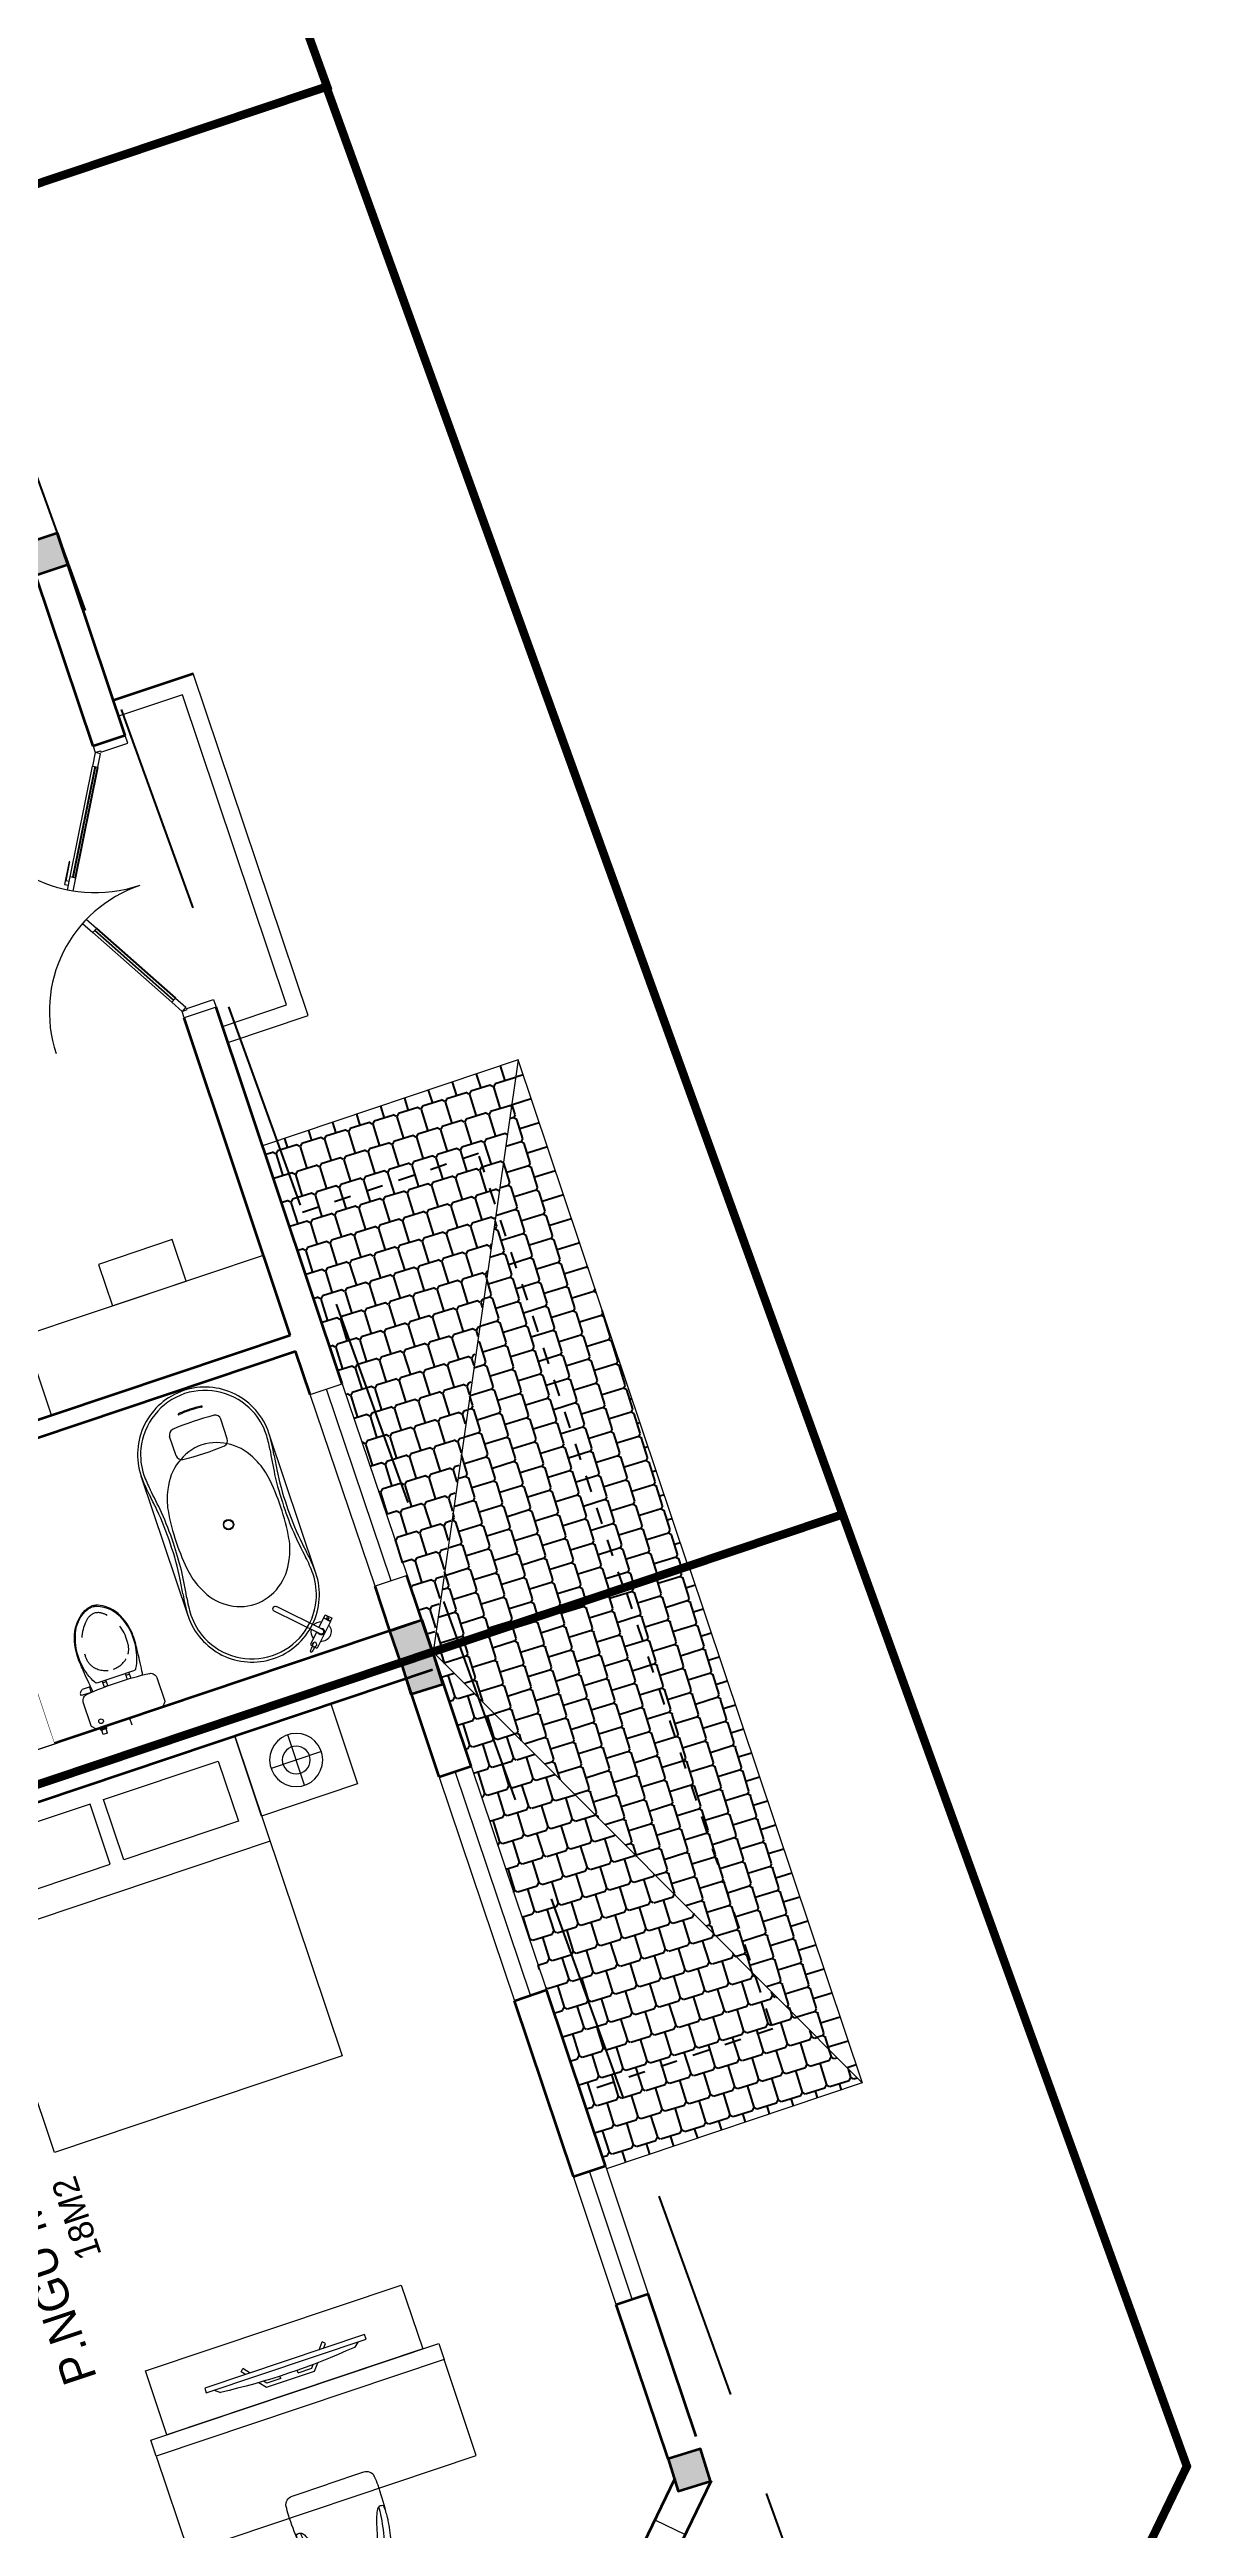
# Model space of a CAD drawing. Header units: metres. Extents: x 568332 to 569219, y 2065964 to 2066430.
# Drawn here: x 568594.38 to 568601.15, y 2066243.77 to 2066258.46 of the extents above; entities that cross this region are included whole.
import ezdxf

# ---------------------------------------------------------------- set-up
doc = ezdxf.new("R2010")
doc.units = ezdxf.units.M
for name, pattern in [('$AUDIT_BAD_LTYPE2', [0]), ('CENTER', [2, 1.25, -0.25, 0.25, -0.25]), ('HIDDEN', [0.375, 0.25, -0.125]), ('xref-thap C (mb tang 32-2)$0$HIDDEN', [0.375, 0.25, -0.125])]:
    doc.linetypes.add(name, pattern=pattern)
doc.layers.get('0').update_dxf_attribs({"linetype": 'CONTINUOUS'})
doc.layers.get('DEFPOINTS').update_dxf_attribs({"linetype": 'CONTINUOUS'})
for name, color, linetype, lineweight in [('-CENTER', 143, 'CENTER', 13), ('-CONCRETE', 1, 'CONTINUOUS', 35), ('-DOOR', 137, 'CONTINUOUS', 9), ('-FURNITURE', 46, 'CONTINUOUS', 9), ('-LINE1', 7, 'CONTINUOUS', 18), ('-TEXT', 7, 'CONTINUOUS', 15), ('-WALL', 4, 'CONTINUOUS', 35), ('TEXT25', 2, 'CONTINUOUS', 13)]:
    doc.layers.add(name, color=color, linetype=linetype, lineweight=lineweight)
for name, color, linetype in [('-RANH GIOI LO DAT', 12, 'CONTINUOUS'), ('13. NET HATCH', 252, 'CONTINUOUS'), ('APOLIC', 7, 'CONTINUOUS'), ('RANHGIOI', 2, 'HIDDEN')]:
    doc.layers.add(name, color=color, linetype=linetype)
doc.styles.add('T1', font='', dxfattribs={"height": 200})
doc.styles.add('vnavanth', font='', dxfattribs={"width": 0.8})
doc.styles.get('T1').set_extended_font_data('VNgeometric Light')
doc.styles.get('vnavanth').set_extended_font_data('.VnAvantH')

# ---------------------------------------------------------------- blocks, each defined once
blk = doc.blocks.new('A$C8a974c9c')
for p, q in [((1750.087982669494, 2957.416116623174), (1750.087982669657, 2642.58393779996)), ((1592.671893257969, 2800.000027211493), (1907.504072081182, 2800.000027211652)), ((1342.999452652235, 2500.000027214177), (1342.999452652119, 700.000027214177)), ((1750.087982669345, 242.5839378051005), (1750.087982669549, 557.4161166283138)), ((1592.67189325784, 400.0000272168018), (1907.504072081053, 400.0000272166017))]:
    blk.add_line(p, q)
for points in [[(1999.999452652235, 3100.000027209127), (1500.176512686827, 3100.000027209127), (1500.176512686827, 2500.000027214177), (1999.999452652235, 2500.000027214177)], [(1890.999452652235, 2360.000027214177), (1514.499452652235, 2360.000027214177), (1514.499452652148, 1642.500027214177), (1890.999452652148, 1642.500027214177)], [(1890.99945265209, 840.000027214177), (1514.49945265209, 840.000027214177), (1514.499452652148, 1557.500027214177), (1890.999452652148, 1557.500027214177)], [(1999.999452652119, 100.0000272192265), (1500.17651268671, 100.0000272192265), (1500.17651268671, 700.000027214177), (1999.999452652119, 700.000027214177)]]:
    blk.add_lwpolyline(points, close=True)
blk.add_lwpolyline([(1999.999452652235, 2500.000027214177), (-0.0005473477649502456, 2500.000027214177), (-0.0005473478813655674, 700.000027214177), (1999.999452652119, 700.000027214177), (1999.999452652235, 2500.000027214177)])
for centre, radius in [((1750.087982669561, 2800.000027211581), 157.4160894116067), ((1750.087982669561, 2800.000027211581), 82.41608941160666), ((1750.087982669432, 400.0000272166926), 157.4160894116067), ((1750.087982669432, 400.0000272166926), 82.41608941160666)]:
    blk.add_circle(centre, radius)
blk = doc.blocks.new('XR.MB.LM123$0$tvi 1')
blk.add_lwpolyline([(28.54445810673496, -2.291926648467779e-10), (28.54445810673496, -999.9999999999964), (-7.275957614183426e-12, -1000), (0, 0)], close=True)
for points in [[(28.54445810680045, -50.31958968611434), (52.37372755713295, -80.86315460130209)], [(-24.09820395050338, -235.5599978379832), (-39.09879504836863, -251.7939635238108)], [(0, -284.7849796677438), (-39.09879504836863, -251.7939635238108)], [(0, -255.9952397129928), (-24.09820395050338, -235.5599978379832)], [(69.66229681991535, -315.0836646851385), (111.1934016081432, -350.2927865858655), (111.193401608034, -649.712917566063), (69.68611289083492, -684.9110379843005)], [(89.09002233762294, -445.7449799550195), (89.09002233762294, -359.9578938602899), (70.91298945683957, -344.6203678706661)], [(89.09002233768115, -554.2550200447404), (89.09002233773936, -640.0421061392371), (70.91298945678864, -655.3796321293303)], [(89.09002233762294, -445.7449799550195), (73.49991829216015, -445.7449799550232)], [(89.09002233768115, -554.2550200447404), (73.49991829216015, -554.2550200447404)], [(0, -715.2150203320198), (-39.09879504836863, -748.2060364759491)], [(-24.09820395050338, -764.4400021620095), (-39.09879504836863, -748.2060364759491)], [(0, -744.004760287), (-24.09820395050338, -764.4400021620095)], [(28.54445810674224, -949.680410313882), (52.37372755713295, -919.1368453984578)]]:
    blk.add_lwpolyline(points)
blk.add_arc((-4025.16618952866, -499.9999999999964), 4099.025185406737, 354.1310878512652, 5.868912148527433)
blk = doc.blocks.new('A$C7D524948')
at = {"layer": '-FURNITURE'}
for points in [[(-1.862645149230957e-09, 824.9500000011176, 0.02374928999430728), (-77.15000000130385, 820, 0.1110396266945436), (-175.0999999996275, 786.1500000022352, 0.08516816991690027), (-234.9500000011176, 733.25, 0.08855014736123698), (-281.5499999988824, 649.3499999996275, 0.02790636319614463), (-315.9500000011176, 525.5999999996275, 0.02834164487538841), (-340.4000000022352, 372.8000000007451, 0.04711987010175965), (-341.0999999996275, 283.4000000003725, 0.5135274654112972), (-284.5500000007451, 299.9500000011176, 0.05957759956988055), (-242.5500000026077, 413.6500000003725, -0.03446512451505389), (-213.1500000003725, 507.4499999992549, -0.05927668371543007), (-182.7500000009313, 564.2999999988824, -0.1661460996977688), (-133.4500000011176, 600.4000000003725, -0.0525641271264061), (-75.80000000074506, 611.9500000011176, -0.02855401869774651), (-1.862645149230957e-09, 614.6500000003725, -3.543335205159532)], [(-0.5500000007450581, 774.1500000003725, 0.1055837687742558), (-137.8000000007451, 751.3000000007451, 0.08397584501256396), (-176, 728.25, 0.1493020227225411), (-241.2000000011176, 626.1999999992549, 0.02490854660583826), (-289.25, 424.1500000003725, 0.02643887537121914), (-306.5679914960638, 278.4068524483591, -0.8863330528017872)], [(-0.5500000007450581, 774.1500000003725, -0.1055837687742558), (136.6999999992549, 751.3000000007451, -0.08397584501256396), (174.8999999985099, 728.2500000018626, -0.1493020227225411), (240.0999999986961, 626.1999999992549, -0.02490854660583826), (288.1499999975786, 424.1500000003725, -0.02643887537121914), (305.467991495505, 278.4068524483591, 0.8863330528017872)], [(-1.862645149230957e-09, 824.9500000011176, -0.02374928999430728), (77.14999999850988, 820.0000000018626, -0.1110396266945436), (175.0999999986961, 786.1500000003725, -0.08516816991690027), (234.9499999992549, 733.25, -0.08855014736123698), (281.5499999988824, 649.3499999996275, -0.02790636319614463), (315.9500000011176, 525.5999999996275, -0.02834164487538841), (340.3999999985099, 372.8000000007451, -0.04711987010175965), (341.0999999996275, 283.4000000022352, -0.5135274654112972), (284.5500000007451, 299.9499999992549, -0.05957759956988055), (242.5499999988824, 413.6499999985099, 0.03446512451505389), (213.1499999994412, 507.4500000011176, 0.05927668371543007), (182.75, 564.3000000007451, 0.1661460996977688), (133.4499999983236, 600.4000000003725, 0.0525641271264061), (75.79999999888241, 611.9499999992549, 0.02855401869774651), (-1.862645149230957e-09, 614.6500000003725, 3.543335205159532)], [(-342.8562581948936, 328.1164919566363, 0.02267140514630937), (-350.039135296829, 124.5, 0.01212164544072816), (-345.6391352973878, 57.0500000026077, 0.4055082152921144), (-279.3891352973878, 0), (0, 0)], [(342.8562581939623, 328.1164919547737, -0.02267140514630937), (350.0391352958977, 124.5, -0.01212164544072816), (345.6391352955252, 57.05000000074506, -0.4055082152921144), (279.3891352964565, 0), (0, 0)]]:
    blk.add_lwpolyline(points, format="xyb", dxfattribs=at)
blk = doc.blocks.new('A$C5C575821')
at = {"layer": '-CONCRETE'}
h = blk.add_hatch(color=256, dxfattribs=at)
h.dxf.hatch_style = 1
h.paths.add_polyline_path([(-0.00237559899687767, 200.0000000000146), (-0.00237559899687767, 1.455191522836685e-11), (199.9976244010031, 1.455191522836685e-11), (199.9976244010031, 200.0000000000146)])
blk.add_lwpolyline([(-0.00237559899687767, 1.455191522836685e-11), (199.9976244010031, 1.455191522836685e-11), (199.9976244010031, 200.0000000000146), (-0.00237559899687767, 200.0000000000146)], close=True, dxfattribs=at)
blk = doc.blocks.new('M17-T3')
at = {"layer": '13. NET HATCH'}
h = blk.add_hatch(dxfattribs=at)
h.set_pattern_fill('MAIGO-12', color=256, scale=300, angle=-1.332779136608198)
h.set_pattern_definition([(358.6672208633917, (-44036.01931532085, 5973.185673341999), (78.46860293037724, 148.2149734478767), [120, -30, 120, -30]), (88.6672208633918, (-44050.66636801738, 5988.530504631563), (-71.49081700007498, 151.7038664130278), [135, -165]), (43.6672208633918, (-44066.01119930696, 5973.883451935028), (78.46860293187011, 148.2149734506964), [21.21320343599999, -403.0508651999999]), (133.6672208633918, (-44036.01931532085, 5973.185673341999), (-71.49081700143509, 151.703866415914), [21.213203436, -403.0508652])])
h.paths.add_polyline_path([(203921.8888582357, -35978.35987536414), (202079.3154250501, -36890.14986050662), (205312.6449371453, -36890.14986117701), (205312.6449374651, -35290.14986163029), (204818.1221284211, -35290.14986152775), (205312.644727403, -35289.61881726003)])
h = blk.add_hatch(dxfattribs=at)
h.set_pattern_fill('MAIGO-12', color=256, scale=300, angle=268.6672208633918)
h.set_pattern_definition([(268.6672208633918, (-44128.0883030582, 5885.303357162818), (148.2149734478767, -78.46860293037727), [120, -30, 120, -30]), (358.6672208633917, (-44112.74347176866, 5899.950409859346), (151.7038664130278, 71.49081700007495), [135, -165]), (313.6672208633918, (-44127.39052446518, 5915.29524114891), (148.2149734506964, -78.46860293187014), [21.21320343599999, -403.0508651999999]), (43.6672208633918, (-44128.0883030582, 5885.303357162818), (151.7038664159139, 71.49081700143506), [21.21320343599999, -403.0508651999999])])
h.paths.add_polyline_path([(202079.3154250501, -36890.14986050662), (203560.8571379161, -36157.01495688079), (205312.6449626255, -35290.14986163029), (202978.1221051126, -35290.14986114653), (202097.8586499527, -35290.14986096413), (202079.3154253812, -35290.14986096047)])
at = {"layer": '-DOOR'}
blk.add_line((204597.8586499987, -35290.14986106454), (203197.8586499987, -35290.14986073853), dxfattribs=at)
for points in [[(199012.2881202325, -33922.19914050618), (200013.9937751726, -34900.25117432694), (199874.2720560553, -35043.35198217557), (198872.5664011152, -34065.29994835481)], [(201297.8586499941, -35090.14986080379), (202097.8586499941, -35090.1498609695), (202097.8586499527, -35290.14986096938), (201297.8586499527, -35290.14986080379)]]:
    blk.add_lwpolyline(points, close=True, dxfattribs=at)
for points in [[(204597.1012578869, -35090.14986148211), (203197.858650041, -35090.14986073855)], [(201297.8586499734, -35190.14986080379), (202097.8586499734, -35190.1498609695)], [(203197.8586500203, -35190.14986073855), (204597.8586500203, -35190.14986102854)]]:
    blk.add_lwpolyline(points, dxfattribs=at)
at = {"layer": '-FURNITURE'}
blk.add_lwpolyline([(201312.8091146804, -32217.56715231344), (200712.8091146804, -32217.56715231344), (200712.8091146804, -34017.56715231344), (201312.8091146804, -34017.56715231344)], dxfattribs=at)
for points in [[(201312.8091146804, -32217.56715231344), (201412.8091146804, -32217.56715231344), (201412.8091146804, -34017.56715231344), (201312.8091146804, -34017.56715231344)], [(201812.8097080529, -32317.56715231344), (201812.8097075447, -33917.56715231344), (201412.8091145884, -33917.56715224335), (201412.8091150966, -32317.56715224335)]]:
    blk.add_lwpolyline(points, close=True, dxfattribs=at)
at = {"layer": '-LINE1'}
for p, q in [((202079.3154250501, -36890.14986050662), (202079.3154253812, -35290.14986096047)), ((205312.644937477, -35290.149861177), (205313.277876288, -36890.14986117715)), ((205312.6449371453, -36890.14986117701), (202079.3154250501, -36890.14986050662))]:
    blk.add_line(p, q, dxfattribs=at)
blk.add_lwpolyline([(202079.3154250501, -36890.14986050662), (205312.6449371513, -35290.14987423609)], dxfattribs=at)
at = {"layer": '-RANH GIOI LO DAT', "linetype": 'HIDDEN', "ltscale": 10, "const_width": 50}
blk.add_lwpolyline([(199311.2922678299, -37992.77481386682), (205312.6449374761, -37853.14986137766), (205312.6449371913, -19988.65296813799), (194312.6449370133, -19988.65296804917), (194312.6449368876, -33109.07124499034)], close=True, dxfattribs=at)
at = {"layer": '-WALL'}
for p, q in [((205312.6449371513, -35452.50040405385), (205312.6449371513, -21988.65296782555)), ((205212.6449371513, -35254.77284068907), (205212.6449371513, -30838.48878996541)), ((200208.5220470907, -35090.14995608966), (198517.2454402701, -33437.76217957189)), ((200127.0386958384, -35290.14995611397), (198317.0302317231, -33521.7625883353)), ((200331.6340714026, -35090.20406291474), (201297.8586499941, -35090.14986079832)), ((202097.8586499941, -35090.14986096415), (203197.858650041, -35090.14986119212)), ((204597.858650041, -35090.14986148226), (205217.2709928422, -35090.14986161056)), ((200404.1393497389, -35290.14986061316), (201297.8586499527, -35290.14986079832)), ((202097.8586499527, -35290.14986096413), (203197.8586499996, -35290.14986119211)), ((204597.8586499996, -35290.14986148214), (205312.6449374302, -35290.14986163029)), ((205312.6449374771, -35290.14986117279), (205312.6449371453, -36890.14986117701))]:
    blk.add_line(p, q, dxfattribs=at)
for points in [[(201297.8586499941, -35090.14986080379), (201297.8586499527, -35290.14986080379)], [(202097.8586499941, -35090.1498609695), (202097.8586499527, -35290.1498609695)], [(203197.858650041, -35090.14986073855), (203197.8586499996, -35290.14986073855)], [(204597.858650041, -35090.14986102859), (204597.8586499996, -35290.14986102857)]]:
    blk.add_lwpolyline(points, dxfattribs=at)
at = {"layer": 'DEFPOINTS', "linetype": 'HIDDEN', "ltscale": 5}
for p, q in [((202552.0426974714, -36490.14986060463), (202552.0426974714, -35290.14986104327)), ((205280.0731247343, -36490.14986117023), (202552.0426974714, -36490.14986060463))]:
    blk.add_line(p, q, dxfattribs=at)
at = {"layer": '-FURNITURE', "xscale": -1, "rotation": 180}
blk.add_blockref('A$C8a974c9c', (203212.6454847102, -31517.56712509926), dxfattribs=at)
at = {"layer": '-FURNITURE', "extrusion": (0, 0, -1), "rotation": 359.9963102775856}
blk.add_blockref('XR.MB.LM123$0$tvi 1', (-201603.0525323581, -32617.55714055711), dxfattribs=at)
at = {"layer": '-FURNITURE', "xscale": -0.8, "yscale": 0.8, "zscale": 0.8, "rotation": 90.00000000000311}
blk.add_blockref('A$C7D524948', (200830.7394794181, -33129.39283107176), dxfattribs=at)
at = {"layer": '-WALL', "rotation": 358.6672208633917}
for p in [(200127.0386958314, -35285.49815412323), (205112.7014191603, -35285.49805959826)]:
    blk.add_blockref('A$C5C575821', p, dxfattribs=at)
at = {"layer": '-TEXT', "color": 2, "style": 'vnavanth'}
blk.add_text('p.ngñ MASTER', height=199.9591899200177, dxfattribs=at).set_placement((201867.0314240839, -32033.5763778554))
at = {"layer": 'TEXT25', "style": 'T1'}
blk.add_text('18M2', height=150, rotation=359.9999999899487, dxfattribs=at).set_placement((202549.8394010371, -32292.32860754746))
blk = doc.blocks.new('A$C52EE6B0C')
for p, q in [((-17.20769670707523, 15.73427220259327), (17.21740616677562, 15.73427220259327)), ((-17.20769664159161, -15.76179078378482), (17.25286010079435, -15.76177874789573))]:
    blk.add_line(p, q)
for radius in [1.2047244094, 1.0625984252]:
    blk.add_circle((0.004854760598391294, -0.01375929062487558), radius)
for centre, radius, start, end in [((-17.24314525874797, -0.01207868778146803), 15.74633857169191, 90.00004679933201, 180.0060212317107), ((-17.21041953764507, 0.001682114729192108), 15.03342542002128, 114.0143397923319, 180.0588324882195), ((-17.25508472573711, 0.1019342582440004), 14.92367355756088, 89.89259614786677, 114.0143398310184), ((-18.18116453613038, -21.56814891623799), 37.31420158923805, 80.32537186998005, 88.55949406869577), ((-17.85723445771146, -16.41196067107376), 31.44385665188106, 80.95530103647799, 88.85173392611411), ((3.492732717044419, 116.0118507486186), 102.6900642221361, 260.8064278436171, 264.356453546728), ((-5.419667109847069, -2.205582012422383), 14.69270855791083, 98.51976196149644, 117.8512947361469), ((10.00461303815246, 158.7953360565007), 145.2428134353977, 261.321760178495, 262.6566174950622), ((-0.8758374273893423, 77.0744670072454), 62.80248494290996, 262.9722866301048, 270.8034968767962), ((-0.2559751088847406, -36.67531980102649), 49.54707038386372, 89.69837733597764, 98.51976196149644), ((-0.4392543211579323, 89.40770245710155), 75.83928513553873, 265.3361413481834, 270.3355216603239), ((0.8855469487607479, 77.0744670072454), 62.80248494290996, 269.1965031232039, 277.0277133698951), ((0.5786736126174219, 84.46415005414747), 70.89675459107134, 269.5362586194438, 275.7509718273354), ((0.26568463028525, -36.67531980102649), 49.54707038386372, 81.48023803850357, 90.30162266402236), ((5.429376631247578, -2.205582012422383), 14.69270855791083, 62.14870526385309, 81.48023803850357), ((-18.4352474148327, 226.8786012548953), 214.5500408366301, 276.9922117853802, 278.5967700074263), ((-9.994903516751947, 158.7953360565007), 145.2428134353977, 277.3433825049378, 278.678239821505), ((18.19087405753089, -21.56814891623799), 37.31420158923805, 91.44050593130423, 99.67462813001998), ((17.49661970126908, -11.01489087357186), 26.04177352760918, 90.57161639594337, 98.52623542419117), ((17.38028173809289, 0.6458196171442978), 14.38048270410287, 65.5240217261104, 90.57161639594337), ((17.25285478011938, -0.01207868778146803), 15.74633857169191, 359.9939787682893, 89.999953200668), ((17.03142645675689, -0.1205247127218172), 15.22249436628161, 0.4018525137937155, 65.5240217261104), ((-7.450100970658241, -0.4025184732163325), 12.18724008712164, 113.3669392692271, 178.1720206420629), ((7.459810492087854, -0.4025184732163325), 12.18724008712164, 1.827979357937088, 66.63306073077288), ((28.29923964393674, 2.770475775178056), 0.2863587186237817, 160.8078893687392, 185.677575747249), ((1.032724158198107, 0.0596931052277796), 27.11457574387047, 359.8447870516113, 5.677575747249001), ((28.14528837171383, 2.82406351249665), 0.1233475539422422, 123.474108831765, 160.8078893687392), ((28.11764562025201, 2.865868186636362), 0.07323016681635565, 85.79124561711077, 123.474108831765), ((28.11499697584077, 2.829875804425683), 0.1093198730242431, 39.09426345110634, 85.79124561711077), ((27.9923979784362, 2.718469867249951), 0.2748749163090767, 4.941295606222266, 41.00239497281166), ((1.841417531803017, 0.05082119413418695), 26.56153366930607, 359.8606935406443, 5.815426488843808), ((-17.24314525874797, -0.01544044824549928), 15.74633857169191, 179.9939787682893, 269.999953200668), ((-17.21041951692314, -0.02920073014684021), 15.03342545060523, 179.9411309193374, 245.9856601689816), ((-7.450100970658241, 0.3749993371893652), 12.18724008712164, 181.8279793579371, 246.6330607307729), ((7.459810492087854, 0.3749993371893652), 12.18724008712164, 293.3669392692271, 358.1720206420629), ((17.25285478011938, -0.01544044824549928), 15.74633857169191, 270.000046799332, 0.006021231710728335), ((17.0314264257031, 0.09300610912032425), 15.22249441194929, 294.4759783475301, 359.5981396082714), ((28.29923964393674, -2.797994911205024), 0.2863587186237817, 174.322424252751, 199.1921106312608), ((1.032724158198107, -0.08721224125474691), 27.11457574387047, 354.322424252751, 0.1552129483886985), ((28.14528837171383, -2.851582648523618), 0.1233475539422422, 199.1921106312608, 236.525891168235), ((28.11764562025201, -2.89338732266333), 0.07323016681635565, 236.525891168235, 274.2087543828892), ((28.11499697584077, -2.85739494045265), 0.1093198730242431, 274.2087543828892, 320.9057365488936), ((27.9923979784362, -2.745989003276918), 0.2748749163090767, 318.9976050271883, 355.0587043937777), ((1.841417531803017, -0.07834033016115427), 26.56153366930607, 354.1845735111562, 0.1393064593556944), ((-5.419667109847069, 2.178062876395416), 14.69270855791083, 242.1487052638531, 261.4802380385036), ((5.429376631247578, 2.178062876395416), 14.69270855791083, 278.5197619614964, 297.8512947361469), ((-17.25508472573711, -0.1294528978760354), 14.92367355756088, 245.9856601689816, 270.1074038521332), ((-18.18116453613038, 21.54062978021102), 37.31420158923805, 271.4405059313042, 279.6746281300199), ((-17.85723445771146, 16.38444203144172), 31.44385665188106, 271.1482660738859, 279.044698963522), ((3.492732717044419, -116.0393693881924), 102.6900642221361, 95.64354645327202, 99.19357215638293), ((10.00461303815246, -158.8228551925276), 145.2428134353977, 97.3433825049378, 98.67823982150497), ((-0.8758374273893423, -77.10198614327237), 62.80248494290996, 89.19650312320385, 97.02771336989514), ((-0.2559751088847406, 36.64780066499952), 49.54707038386372, 261.4802380385036, 270.3016226640223), ((-0.4392543211579323, -89.43522109673359), 75.83928513553873, 89.66447833967614, 94.66385865181664), ((0.26568463028525, 36.64780066499952), 49.54707038386372, 269.6983773359776, 278.5197619614964), ((0.5786736126174219, -84.4916686937795), 70.89675459107134, 84.24902817266455, 90.4637413805562), ((0.8855469487607479, -77.10198614327237), 62.80248494290996, 82.97228663010486, 90.80349687679617), ((-18.4352474148327, -226.9061198945274), 214.5500408366301, 81.40322999257371, 83.00778821461982), ((-9.994903516751947, -158.8228551925276), 145.2428134353977, 81.32176017849503, 82.65661749506219), ((18.19087405753089, 21.54062978021102), 37.31420158923805, 260.32537186998, 268.5594940686958), ((17.49661970126908, 10.98737223393982), 26.04177352760918, 261.4737645758088, 269.4283836040566), ((17.38028173809289, -0.6733382567763329), 14.38048270410287, 269.4283836040566, 294.4759782738896)]:
    blk.add_arc(centre, radius, start, end)
at = {"layer": 'DEFPOINTS'}
for tag, p in [('MODELNUMBER', (0, 0)), ('TRADENAME', (0, -0.001666666648816317)), ('PRODUCT', (0, -0.003333333355840296)), ('MATERIAL', (0, -0.005000000004656613))]:
    blk.add_attdef(tag, p, '', height=0.001, dxfattribs=at)
blk = doc.blocks.new('A$C4D835AF5')
at = {"layer": '-FURNITURE', "ltscale": 8}
for p, q in [((-3.937007874133997, 0.3346456687140744), (-3.937007874133997, 0.8661417323164642)), ((-3.856363968050573, 0.3149606298829895), (-3.917322834720835, 0.3149606298829895)), ((3.14960629917914, 0.905511811026372), (-3.897637795307674, 0.905511811026372)), ((-3.549881889834069, 0.4615121080132667), (-3.549881889834069, 0.4918150943994988)), ((-3.339881889871322, 0.4918150943994988), (-3.339881889871322, 0.4615121080132667)), ((-0.5905511811724864, 0), (-0.5905511811724864, -12.08661417319672)), ((0.5905511810560711, 0), (0.5905511810560711, -12.08661417319672)), ((3.14960629917914, -0.9055118109972682), (3.14960629917914, 0.905511811026372)), ((3.169291338417679, 0.8956692913197912), (3.14960629917914, 0.8956692913197912)), ((3.169291338417679, -0.8956692912906874), (3.169291338417679, 0.8956692913197912)), ((3.188976377830841, 0.905511811026372), (3.976377952611074, 0.905511811026372)), ((3.996062992024235, -0.8858222072885837), (3.996062992024235, 0.8858183881966397)), ((-3.937007874133997, -0.8661417323164642), (-3.937007874133997, -0.3346456698782276)), ((-3.859123134170659, -0.3149606298829895), (-3.917322834720835, -0.3149606298829895)), ((-0.5905511811724864, -0.9055118109972682), (-3.897637795307674, -0.9055118109972682)), ((-3.702086295757908, -0.4482994973659515), (-3.703305563307367, -0.4183928251150064)), ((-3.626116961007938, -0.4552132484968752), (-3.624325704469811, -0.4472871391335502)), ((-3.592593900160864, -0.4693618138844613), (-3.593808271281887, -0.4553162374941166)), ((-3.516390349017456, -0.4728221969853621), (-3.515662283170968, -0.4687519224826247)), ((-3.483023508393671, -0.4913916403020266), (-3.485677747870795, -0.4713251190551091)), ((-3.406740271369927, -0.4913916403020266), (-3.404085924616084, -0.4713243082514964)), ((-3.373373430629726, -0.4728221969853621), (-3.374101741297636, -0.4687505542242434)), ((-3.297169879544526, -0.4693618138844613), (-3.295955249399412, -0.4553132418950554)), ((-3.263646818697453, -0.4552132484968752), (-3.265438825008459, -0.4472838216461241)), ((-3.187677483947482, -0.4482994973659515), (-3.186458005278837, -0.4183876432944089)), ((3.14960629917914, -0.9055118109972682), (0.5905511810560711, -0.9055118109972682)), ((3.169291338417679, -0.8956692912906874), (3.14960629917914, -0.8956692912906874)), ((3.188976377830841, -0.9055118109972682), (3.976377952611074, -0.9055118109972682))]:
    blk.add_line(p, q, dxfattribs=at)
for radius in [0.3110236219999999, 0.264425112]:
    blk.add_circle((3.582677165279165, 0), radius, dxfattribs=at)
for centre, radius, start, end in [((-5.172746209602337, -0.009833991935011), 0.2398274364867001, 175.3988683949836, 267.683684738816), ((-5.162281866127159, 0.001097322150599211), 0.2496571373087167, 92.26055198415715, 178.0931381794738), ((-5.411562051915098, -2528.914153773454), 2529.164725280366, 89.9660810117202, 89.99457585702427), ((-3.897637795307674, 0.8661417323164642), 0.03937007869999999, 90, 180), ((-3.917322834720835, 0.334645669296151), 0.0196850394, 180, 270), ((-3.444696608930826, -0.1800324727082625), 0.6800319107999998, 90.0155575041171, 98.89806549202986), ((-3.445067178807221, -0.1800325420044828), 0.6800319804999999, 81.10193476241767, 89.98433540355451), ((-5.820766091346741e-11, 0), 2.3622047244, 22.54031043733562, 157.4596895626644), ((-5.820766091346741e-11, 0), 0.7874015747999998, 318.5903779145428, 221.4096220854572), ((-5.820766091346741e-11, 0), 0.5905511810999999, 0, 180), ((3.188976377830841, 0.8858267717296258), 0.0196850394, 90, 180), ((3.976377952611074, 0.8858267717296258), 0.0196850394, 0, 90), ((-4.563514047302306, 275.4393603570643), 275.6895205756396, 269.8713704548476, 270.134413801293), ((-3.917322834720835, -0.334645669296151), 0.0196850394, 90, 180), ((-3.897637795307674, -0.8661417323164642), 0.03937007869999999, 180, 270), ((-3.69050836347742, -0.4472920451080427), 0.01162168131717254, 184.9730588167124, 258.0340652050838), ((-3.646140178490896, -0.2514027326542418), 0.2124717066311285, 257.2815863172942, 272.5837431166033), ((-3.637047897733282, -0.4523756541602779), 0.01129324217511807, 272.4656825237923, 345.4476281752974), ((-3.581550852512009, -0.4681202150823083), 0.01111262650185997, 186.4149760746678, 247.4426638316044), ((-3.544597993255593, -0.2922010583861265), 0.190689105969796, 257.5175194414243, 274.7853332085882), ((-3.528885980602354, -0.4692233995883726), 0.01300354377461912, 270.8627506118385, 343.9333648868276), ((-3.471052158158273, -0.4887641616223846), 0.01225629918881619, 192.3790292665462, 260.142289403178), ((-3.445049900154117, -0.295684714539675), 0.2070703525339242, 262.2005895473907, 277.9341143868692), ((-3.417906698421575, -0.4895470514893532), 0.01131775609399448, 277.3077516790804, 350.6199838641652), ((-3.361692738719285, -0.4698820120247547), 0.01204505090893129, 194.128595859641, 259.0416995531207), ((-3.342932183295488, -0.2742454641556833), 0.2085271705549764, 264.2062775251951, 279.0284077801071), ((-3.310024282021914, -0.4671465401770547), 0.01304389132053663, 269.1875638990808, 350.2219325995679), ((-3.252893783501349, -0.4524938771792222), 0.01109156189044463, 194.1921654394817, 261.8514003855582), ((-3.243402015476022, -0.2392133744724561), 0.2245328352159587, 267.1755962354845, 281.6727780298017), ((-3.20032295252895, -0.4465554517519195), 0.01276517026006314, 280.6032237323427, 352.1473828500294), ((-5.820766091346741e-11, 0), 2.3622047244, 202.5403104373356, 255.4906014981622), ((-5.820766091346741e-11, 0), 2.3622047244, 284.5092583305358, 337.4596895626644), ((3.188976377830841, -0.8858267716132104), 0.0196850394, 180, 270), ((3.976377952611074, -0.8858267716132104), 0.0196850394, 270, 0), ((-5.820766091346741e-11, -12.08661417319672), 0.5905511810999999, 180, 0)]:
    blk.add_arc(centre, radius, start, end, dxfattribs=at)
blk.add_ellipse((-3.444881830888335, -0.001299991592532024), major_axis=(0.5549964930499999, 1.979270000163069e-05), ratio=0.8491940411667758, dxfattribs=at)
for tag, p in [('TRADENAME', (-0.004336408572271466, 0.006709126027999446)), ('MODELNUMBER', (-0.004336408572271466, 0.008375792705919594)), ('PRODUCT', (-0.004336408572271466, 0.005042459379183128)), ('MATERIAL', (-0.004336408572271466, 0.003375792701262981))]:
    blk.add_attdef(tag, p, '', height=0.0009999999999999998, dxfattribs=at)
blk = doc.blocks.new('A$C06914B9D')
at = {"layer": '-FURNITURE', "ltscale": 5}
for p, q in [((294.6599550954998, -1372.946706551127), (294.593063864857, -1495.269907747395)), ((614.665790906176, -1373.70155921299), (614.5996415428817, -1494.51505508367))]:
    blk.add_line(p, q, dxfattribs=at)
for centre, radius, start, end in [((328.8346441350877, -1372.66104604397), 34.19417278572232, 97.79750243114067, 180.4786434526077), ((449.6535268053412, -3017.262859358452), 1683.161974464355, 85.38531070553488, 94.27462811831235), ((580.4543413612992, -1373.438239138573), 34.19417278572232, 359.5587913520952, 82.23993242046836), ((328.802044255659, -1495.589171717875), 34.19417278572232, 179.4650466896836, 262.14618768116), ((449.2141993120313, 149.0575992399827), 1683.174451148718, 265.7381508570538, 274.6274353096679), ((580.4225383251905, -1494.74476924073), 34.19417278572232, 277.7037576780962, 0.384898782282091)]:
    blk.add_arc(centre, radius, start, end, dxfattribs=at)
at = {"layer": '-FURNITURE', "ltscale": 8}
ref = blk.add_blockref('A$C4D835AF5', (131.1496618650854, -111.8140449207276), dxfattribs=dict(at, xscale=-25.08682081009749, yscale=25.08682081009749, zscale=25.08682081009749, rotation=45.00000000000001))
ref.add_attrib('MODELNUMBER', 'K-T97328-4', (131.0602679159492, -111.5708033395931), dxfattribs={"layer": 'DEFPOINTS', "height": 0.02508682081009749, "rotation": 224.9999999245364})
ref.add_attrib('TRADENAME', 'PURIST', (131.0898330230266, -111.6003684485331), dxfattribs={"layer": 'DEFPOINTS', "height": 0.02508682081009749, "rotation": 224.9999999245364})
ref.add_attrib('PRODUCT', 'BATH FILLER', (131.1193981114775, -111.6299335351214), dxfattribs={"layer": 'DEFPOINTS', "height": 0.02508682081009749, "rotation": 224.9999999245364})
ref.add_attrib('MATERIAL', 'PREMIUM MATERIALS', (131.1489632185549, -111.6594986421987), dxfattribs={"layer": 'DEFPOINTS', "height": 0.02508682081009749, "rotation": 224.9999999245364})
at = {"layer": '-FURNITURE'}
ref = blk.add_blockref('A$C52EE6B0C', (450.3224925715476, -887.8775309827179), dxfattribs=dict(at, xscale=25.39829667096628, yscale=25.39829667096628, zscale=25.39829667096628, rotation=270))
ref.add_attrib('MODELNUMBER', 'K-1800', (450.3224925715476, -887.8775309827179), dxfattribs={"layer": 'DEFPOINTS', "height": 0.02539829667096628, "rotation": 270})
ref.add_attrib('TRADENAME', 'ABRAZO', (450.2801620643586, -897.8758592382073), dxfattribs={"layer": 'DEFPOINTS', "height": 0.02539829667096628, "rotation": 270})
ref.add_attrib('PRODUCT', 'BATH', (450.2378315906972, -897.8758592456579), dxfattribs={"layer": 'DEFPOINTS', "height": 0.02539829667096628, "rotation": 270})
ref.add_attrib('MATERIAL', 'LITHOCAST', (450.1955010872334, -897.8758592493832), dxfattribs={"layer": 'DEFPOINTS', "height": 0.02539829667096628, "rotation": 270})
blk = doc.blocks.new('A$C18091ED7')
for p, q in [((9.957147995010018e-09, -42.13376978135784), (0, -3.786117304116488e-07)), ((146.1412317672475, -26.59467297248193), (179.181621938591, -26.59467296488583)), ((146.1412317672475, -26.59467297248193), (146.1412317680188, -30.17859706786112)), ((146.1412317680188, -30.17859706786112), (165.7503655985456, -30.17859706340823)), ((153.0594147269658, -36.79204952501459), (146.1412317680188, -30.17859706786112)), ((152.3191092506386, -2.717133611440659e-07), (152.3191092568413, -26.59467297093943)), ((152.3191092506386, -2.717133611440659e-07), (179.1816219322718, -2.654269337654114e-07)), ((153.0594147269658, -36.79204952501459), (165.7503656001572, -36.79204952192958)), ((153.0594147275151, -39.73033438943094), (153.0594147269658, -36.79204952501459)), ((153.0594147275151, -39.73033438943094), (178.4413164740145, -39.73033438349376)), ((153.0594147275151, -39.73033438943094), (178.4413164740145, -39.73033438349376)), ((153.0594147275151, -39.73033438943094), (153.0594147281554, -42.13376974494895)), ((185.3594994290725, -30.17859705851879), (165.7503655985456, -30.17859706340823)), ((178.4413164733487, -36.79204951884458), (165.7503656001572, -36.79204952192958)), ((185.3594994290725, -30.17859705851879), (178.4413164733487, -36.79204951884458)), ((178.4413164733487, -36.79204951884458), (178.4413164740145, -39.73033438349376)), ((178.4413164740145, -39.73033438349376), (178.4413164746547, -42.1337697392446)), ((179.1816219322718, -2.654269337654114e-07), (179.181621938591, -26.59467296488583)), ((179.181621938591, -26.59467296488583), (185.3594994283012, -26.59467296337243)), ((185.3594994283012, -26.59467296337243), (185.3594994290725, -30.17859705851879)), ((-83.25994817525861, -267.3592828898691), (-83.259948167517, -299.9634285944048)), ((-83.25994817257379, -278.4883151478134), (-83.25994817046012, -287.6388527823146)), ((-60.91100930959874, -290.0299398849311), (-83.25994816994717, -290.0299398901407)), ((-62.88950393904452, -265.3807882612164), (-81.28145355204106, -265.3807882657275)), ((-60.91100931491019, -267.3592828844266), (-60.91100930728498, -299.9634285889624)), ((60.9110093945892, -267.3592828557594), (60.9110094022144, -299.9634285600623)), ((60.91100939990065, -290.029939856031), (83.25994826024908, -290.0299398510542)), ((62.88950401780676, -265.3807882316178), (81.2814536308033, -265.3807882273395)), ((83.25994825493763, -267.3592828505498), (83.25994826256283, -299.9634285550856)), ((83.25994825750604, -278.488315108727), (83.2599482596197, -287.6388527429954)), ((165.3959958605519, -261.9873972070927), (165.3959958671003, -289.7349902229907)), ((167.8691141396885, -259.5142789271486), (228.0810223811895, -259.5142789128586)), ((167.8691141472664, -292.2081085020036), (206.7175896017579, -292.2081084926904)), ((230.5541406641933, -274.3229751045001), (230.5541406613593, -261.9873971916386))]:
    blk.add_line(p, q)
for points in [[(230.0000000517721, -218.5046414944518, -0.1374073801801567), (225.4781190853137, -234.6482587013161), (221.7949787454636, -240.7070387715066, -0.2360805181595358), (198.2560902649639, -255.4947853636986, -0.0519608230665726), (-198.2560901437319, -255.4947854572965, -0.236080518165078), (-221.7949786317113, -240.7070388760185), (-225.4781189743626, -234.6482588077488, -0.1374073801809237), (-229.9999999484608, -218.5046416030382), (-229.9999999831671, -71.98694829508895, -0.1989123673786679), (-226.3782021181105, -63.2431547633314), (-208.8906150607545, -45.75556769772083, -0.1989123673792025), (-200.1468215308087, -42.13376982865157), (9.971699910238385e-09, -42.13376978135784), (200.1468215506357, -42.13376973403501, -0.1989123673792025), (208.8906150822841, -45.75556759897154), (226.3782021480001, -63.24315465634572, -0.1989123673791691), (230.0000000170658, -71.98694818626973)], [(144.14367173758, -618.9627606730501, -0.2124047892419209), (26.30999211127346, -734.491494372196, -0.0276853236339062), (-0.5628229983012716, -738.609219571983, -0.0222792448073508), (-26.30999181118386, -734.4914943844487, -0.2124047892421136), (-144.1436714920528, -618.9627607410075, -0.1427957259999892), (-167.2376623962118, -428.0139674870588, -0.0930051380368448), (-127.9331820271946, -309.1271633332653, -0.2564387014614383), (-111.240849547703, -299.9634286007786), (4.746470949612558e-08, -299.9634285748762), (111.2408496426324, -299.9634285482753, -0.2564387014619951), (127.933182126606, -309.1271632729331, -0.0930051380368741), (167.2376625517572, -428.0139674081001, -0.1427957260000456)]]:
    blk.add_lwpolyline(points, format="xyb", close=True)
at = {"linetype": 'xref-thap C (mb tang 32-2)$0$HIDDEN', "ltscale": 100}
blk.add_lwpolyline([(61.00044987679576, -669.0176259216969, -0.1990312026443698), (1.417429302819073e-07, -698.769823720475, -0.1990312026443799), (-61.00044960746891, -669.0176259504806, -0.2189240232571595), (-131.9321382956405, -478.313622940972, -0.1537914605682739), (-112.4681372026971, -403.989815428853, -0.2367011859554165), (5.876427167095244e-08, -347.5870280214876, -0.2367011859554843), (112.4681373467611, -403.9898153757968, -0.1537914605681893), (131.9321384748619, -478.313622878748, -0.2189240232571754)], format="xyb", close=True, dxfattribs=at)
blk.add_circle((165.7503656100234, -78.39166221523192), 13.90362011701458)
for centre, radius, start, end in [((-81.28145355158267, -267.3592828894034), 1.978494623656905, 90.00000001354867, 180.0000000133402), ((-62.88950393858613, -267.3592828848923), 1.978494623656905, 1.334021322268115e-08, 90.00000001354867), ((62.88950401826514, -267.3592828552937), 1.978494623656905, 90.00000001354867, 180.0000000133402), ((81.28145363126168, -267.3592828510155), 1.978494623656905, 1.334021322268115e-08, 90.00000001354867), ((167.8691141402633, -261.9873972065106), 2.473118279571131, 90.00000001354867, 180.0000000133402), ((167.8691141466952, -289.7349902224087), 2.473118279571131, 180.0000000133402, 270.0000000135486), ((206.717589598069, -276.6690117186226), 15.53909677420133, 270.0000000135486, 306.4658507565522), ((168.3527972659103, -224.7572911087773), 80.08895368617857, 306.4658507565522, 320.3122930343796), ((228.0810223845983, -274.3229751050822), 2.473118279571131, 320.3122930343796, 1.334021322268115e-08)]:
    blk.add_arc(centre, radius, start, end)
for points, knots in [([(-155.6468228230951, -259.4535552573798), (-156.6353001506941, -267.2522313103836), (-164.2940232875517, -328.394745314552), (-169.1545302536251, -385.0939582949213), (-183.68571763406, -527.7705276800843), (-135.602968026873, -679.1126648240606), (-50.29344375100118, -735.2493608418445), (-19.70048385594782, -741.0901266933652), (1.531116140540689e-07, -743.6724421556864)], [130.6139379315478, 130.6139379315478, 130.6139379315478, 130.6139379315478, 152.8521090939923, 311.1293507817257, 417.703951170228, 561.3833927516608, 697.6926317810714, 710.812262267882, 710.812262267882, 710.812262267882, 710.812262267882]), ([(155.6468228994709, -259.4535551877343), (156.6353002305841, -267.2522312389628), (164.2940233960289, -328.3947452375724), (169.1545303888706, -385.0939582149149), (183.6857178367027, -527.7705275934422), (135.6029683008201, -679.1126647599449), (50.29344405157826, -735.2493608178338), (19.70048415924612, -741.0901266841101), (1.530679583083838e-07, -743.6724421554536)], [130.613937934949, 130.613937934949, 130.613937934949, 130.613937934949, 152.8521090939923, 311.1293507817257, 417.703951170228, 561.3833927516608, 697.6926317810714, 710.812262267882, 710.812262267882, 710.812262267882, 710.812262267882])]:
    blk.add_open_spline(points, degree=3, knots=knots)
blk = doc.blocks.new('Sink_Cicle')
blk.add_lwpolyline([(17.49999987077899, -50.00226151314564), (-17.49999987077899, -49.99773848685436), (-17.51615354442038, -252.2967581441626), (17.48384613892995, -252.3012811850058)], close=True)
blk.add_circle((0, -300), 17.5)
at = {"layer": 'DEFPOINTS'}
blk.add_line((0, -100), (0, 0), dxfattribs=at)
blk.add_wipeout([(17.499999870775355, -50.00226151314928), (-17.49999987078263, -49.99773848685436), (-17.516153544427652, -252.29675814416623), (17.48384613892631, -252.3012811850058)])
at = {"layer": '-FURNITURE', "linetype": 'Continuous'}
blk.add_ellipse((0, -300), major_axis=(-325, 0), ratio=0.5846153846153846, dxfattribs=at)
blk.add_line((-17.51421511289664, -237.2967582757119), (17.48578462866135, -237.3012813020032))
blk = doc.blocks.new('*U183')
at = {"ltscale": 300}
blk.add_lwpolyline([(0, 0), (1200.000000000011, 0), (1200.000000000011, -600), (0, -600)], close=True, dxfattribs=at)
blk.add_wipeout([(0, 7.275957614183426e-12), (1200.000000000001, 7.275957614183426e-12), (1200.000000000001, -600), (0, -600)], dxfattribs=at)
blk.add_blockref('Sink_Cicle', (600.0000000000055, 0), dxfattribs=at)
blk = doc.blocks.new('*U249')
at = {"ltscale": 0.3}
for points in [[(1072.649999999477, 0, 0.4142135623730951), (50, 1022.649999999476, 0.4142135623730951)], [(1072.649999999477, 0, -0.4142135623730951), (2040.999999998941, 968.3499999994647, -0.4142135623730951)]]:
    blk.add_lwpolyline(points, format="xyb", dxfattribs=at)
for points in [[(851.5549456553739, 462.777963644406), (136.6025403784438, 50)], [(849.0383388012589, 461.3249999997382), (869.0383388012589, 426.6839838483607), (955.6408791797028, 476.6839838483607), (935.6408791797028, 511.3249999997382), (849.0383388012589, 461.3249999997382)], [(1288.986840623188, 434.1749999997324), (1268.986840623188, 399.5339838483549), (1182.384300244744, 449.5339838483549), (1202.384300244744, 484.1749999997324), (1288.986840623188, 434.1749999997324)], [(1286.470233769073, 435.6279636444002), (1954.397459620498, 50)], [(136.6025403784438, 50), (156.6025403784438, 15.35898384862245), (70, -34.64101615137755), (50, 0), (136.6025403784438, 50)], [(1954.397459620498, 50), (1934.397459620498, 15.35898384862253), (2020.999999998941, -34.64101615137747), (2040.999999998941, 0), (1954.397459620498, 50)]]:
    blk.add_lwpolyline(points)
for points in [[(743.5512405756662, 433.0652498932919), (890.4458856012608, 517.8749127413336), (904.5808294092677, 493.3924719037344), (880.0983885716938, 479.257528095742), (868.7904335252912, 498.8434807658163), (746.3782293372705, 428.1687617257671)], [(0, 0), (50, 0), (50, -40), (60, -40), (60, -245.9999999543969), (0, -245.9999999543969)], [(2090.999999998941, 0), (2040.999999998941, 0), (2040.999999998941, -40), (2030.999999998941, -40), (2030.999999998941, -245.9999999543969), (2090.999999998941, -245.9999999543969)]]:
    blk.add_lwpolyline(points, close=True)
at = {"layer": 'APOLIC', "linetype": '$AUDIT_BAD_LTYPE2'}
for p, q in [((146.6025403784438, 32.67949192431123), (859.0383388012589, 444.0044919240494)), ((869.0383388012589, 426.6839838483607), (156.6025403784438, 15.35898384862245)), ((1268.986840623188, 399.5339838483549), (1934.397459620498, 15.35898384862253)), ((1944.397459620498, 32.67949192431138), (1278.986840623188, 416.8544919240438))]:
    blk.add_line(p, q, dxfattribs=at)
blk = doc.blocks.new('M16-T3')
at = {"layer": '13. NET HATCH'}
h = blk.add_hatch(dxfattribs=at)
h.set_pattern_fill('MAIGO-12', color=256, scale=300, angle=88.6187072139027)
h.set_pattern_definition([(88.6187072139027, (-46232.40636447183, 6067.474318363129), (-148.1484791609524, 78.59407180122976), [120, -30, 120, -30]), (178.6187072139027, (-46247.7635922544, 6052.840263735863), (-151.7643449375552, -71.36234024802403), [135, -165]), (133.6187072139027, (-46233.12953762713, 6037.483035953279), (-148.1484791637709, 78.59407180272501), [21.213203436, -403.0508652]), (223.6187072139027, (-46232.40636447183, 6067.474318363129), (-151.7643449404425, -71.36234024938169), [21.213203436, -403.0508652])])
h.paths.add_polyline_path([(198203.1065535466, 29675.77430834662), (198203.1065535466, 31273.52793241629), (196514.3942420895, 31273.52793241629), (195034.4507540089, 31278.45670957015)])
h = blk.add_hatch(dxfattribs=at)
h.set_pattern_fill('MAIGO-12', color=256, scale=300, angle=-1.381292786097305)
h.set_pattern_definition([(358.6187072139027, (-46144.60203670824, 5975.330951667616), (78.59407180122975, 148.1484791609524), [120, -30, 120, -30]), (88.6187072139027, (-46159.23609133548, 5990.688179450201), (-71.36234024802404, 151.7643449375552), [135, -165]), (43.6187072139027, (-46174.59331911808, 5976.054124822935), (78.594071802725, 148.1484791637709), [21.21320343600001, -403.0508652000001]), (133.6187072139027, (-46144.60203670824, 5975.330951667616), (-71.3623402493817, 151.7643449404425), [21.213203436, -403.0508652])])
h.paths.add_polyline_path([(198201.7517967121, 29675.77430834662), (195034.4599303003, 31271.675804198), (195714.3945288654, 31277.88098531605), (195234.5068044257, 31278.28731744593), (195234.5065624398, 31278.27728185709), (195234.0752132689, 31278.28768288418), (195036.4927043648, 31273.52793241629), (195036.3422502656, 29675.77430834662)])
at = {"layer": '-DOOR'}
blk.add_lwpolyline([(195514.5638734698, 31473.51902973126), (196714.5635866938, 31477.20353520444), (196714.3942420894, 31277.20360689857), (195514.3130654285, 31273.52793241629)], close=True, dxfattribs=at)
blk.add_lwpolyline([(195514.4384694492, 31373.52348107378), (196714.4761201044, 31373.90345260209)], dxfattribs=at)
at = {"layer": '-FURNITURE'}
for points in [[(197586.3959103346, 31476.13205724777), (197086.3959103346, 31476.1320572473), (197086.3422502656, 32969.7530519266), (197586.3422502656, 32969.75305192707)], [(197586.3422502656, 31959.21995356235), (197845.5225718861, 31959.21995356235), (197845.5225718861, 32420.9194702783), (197586.3422502656, 32420.9194702783)]]:
    blk.add_lwpolyline(points, close=True, dxfattribs=at)
at = {"layer": '-LINE1'}
for p, q in [((198203.1065535466, 29675.77430834662), (198203.1065535466, 31275.77373479478)), ((198849.7240032683, 31275.21694822221), (198849.3294700389, 30773.54918744796)), ((198949.7239721396, 31275.13804482963), (198949.4083437171, 30873.62626701354)), ((200889.4077695245, 30873.62626701354), (200889.7233682422, 31273.60731901496)), ((200989.3288364178, 30773.54918744796), (200989.7233371134, 31273.52841562249)), ((198949.4083437171, 30873.62626701354), (200889.4077695245, 30873.62626701354)), ((198849.3294700389, 30773.54918744796), (200989.3288364178, 30773.54918744796)), ((195036.3422502656, 29675.77430834662), (198203.1065535466, 29675.77430834662))]:
    blk.add_line(p, q, dxfattribs=at)
blk.add_lwpolyline([(198203.1065535466, 29675.77430834662), (195034.4599303003, 31271.675804198)], dxfattribs=at)
at = {"layer": '-RANH GIOI LO DAT', "linetype": 'HIDDEN', "ltscale": 10, "const_width": 50}
blk.add_lwpolyline([(204036.3446252802, 28918.3209899721), (204036.3446250929, 46573.4276598905), (195036.3446258684, 46573.42766000016), (195036.3446263599, 28708.93076681381)], close=True, dxfattribs=at)
at = {"layer": '-WALL'}
for p, q in [((195036.3422502656, 44573.42766004729), (195036.3422502656, 31109.6689367499)), ((195236.3422502656, 31314.37617422045), (195236.3422502656, 35723.40892855286)), ((196986.3422502656, 33760.45728659559), (196986.4453075374, 31476.8039819447)), ((197086.3422502656, 33760.45728659559), (197086.396474676, 31476.50767012856)), ((195236.3430089001, 31473.51902973126), (195514.5634358967, 31473.1701145982)), ((196714.5635866938, 31477.20353520444), (196986.4453075374, 31476.8039819447)), ((197086.396474676, 31476.50767012856), (199069.7217264304, 31473.52781335465)), ((200769.8933129779, 31473.60044826836), (201836.3466514476, 31473.5178393347)), ((195036.3422502656, 31273.52793241629), (195036.3422502656, 29675.77430834662)), ((195036.4927043648, 31273.52793241629), (195514.3133799794, 31273.77875122789)), ((196714.3928184426, 31275.5222467562), (199069.7245777726, 31273.52793241629)), ((200769.7239683735, 31273.52793241629), (202036.3418492113, 31273.52804505833)), ((200989.7233367322, 31273.52793241629), (200989.3288364178, 30773.54918744796))]:
    blk.add_line(p, q, dxfattribs=at)
blk.add_lwpolyline([(200769.7239683735, 31273.52793241629), (200769.8933129779, 31473.60044826836)], dxfattribs=at)
at = {"layer": 'DEFPOINTS', "linetype": 'HIDDEN', "ltscale": 5}
for p, q in [((195034.4507540089, 31278.45670957015), (195036.3422502656, 29880.7180651498)), ((197752.0442824385, 30076.15577317348), (197752.0442824385, 31273.52793241629)), ((195036.3422502656, 30078.48471903639), (197752.0442824385, 30076.15577317348))]:
    blk.add_line(p, q, dxfattribs=at)
at = {"layer": '-DOOR', "xscale": -0.8130081300813007, "yscale": 0.8130081300813007, "zscale": 0.8130081300813007, "rotation": 0.0006296220342694171}
blk.add_blockref('*U249', (200769.7217263269, 31473.54649461647), dxfattribs=at)
at = {"layer": '-FURNITURE', "rotation": 90.00365773450814}
blk.add_blockref('A$C18091ED7', (195194.2084804843, 33102.60649772755), dxfattribs=at)
at = {"layer": '-WALL', "xscale": -1, "rotation": 0.04313631268086481}
blk.add_blockref('A$C5C575821', (195236.4903921083, 31273.51908401032), dxfattribs=at)
at = {"layer": '-WALL', "xscale": -1}
blk.add_blockref('A$C5C575821', (202036.3442758486, 31273.51783933468), dxfattribs=at)
at = {"rotation": 90.00000000000001}
blk.add_blockref('A$C06914B9D', (195249.6435840356, 31730.91300863433), dxfattribs=at)
at = {"layer": '-FURNITURE', "extrusion": (0, 0, -1), "zscale": -1, "rotation": 270}
blk.add_blockref('*U183', (-195236.3422502656, 34773.40892855286), dxfattribs=at)
blk = doc.blocks.new('M10-T3')
at = {"layer": '-RANH GIOI LO DAT', "linetype": 'HIDDEN', "ltscale": 10, "const_width": 50.00000000000001}
blk.add_lwpolyline([(204763.3220129013, -368087.9838423729), (204763.3220133781, -350637.9838423729), (195763.3220129013, -350637.9838423729), (195763.3220129013, -368297.9838423729)], close=True, dxfattribs=at)

msp = doc.modelspace()

# ---------------------------------------------------------------- block references
at = {"layer": '-CENTER', "xscale": 0.001, "yscale": 0.001, "zscale": 0.001, "rotation": 108.5514997306934}
msp.add_blockref('M17-T3', (568628.5186817539, 2066043.086245352), dxfattribs=at)

# ---------------------------------------------------------------- next in the draw order: block references
at = {"layer": '-CENTER', "xscale": 0.001, "yscale": 0.001, "zscale": 0.001, "rotation": 108.5514997314972}
msp.add_blockref('M16-T3', (568688.3525919016, 2066074.005755737), dxfattribs=at)

# ---------------------------------------------------------------- next in the draw order: block references
at = {"layer": '-WALL', "color": 2, "true_color": 0xf1eb1f, "xscale": 0.001, "yscale": 0.001, "zscale": 0.001, "rotation": 108.5514997312329}
msp.add_blockref('M10-T3', (568309.1487571434, 2065955.473277734), dxfattribs=at)

# ---------------------------------------------------------------- next in the draw order: linework, layer by layer
at = {"layer": 'RANHGIOI', "color": 12, "ltscale": 5}
msp.add_line((568586.5135044551, 2066277.467835202), (568600.8800972683, 2066237.746510637), dxfattribs=at)

doc.saveas('drawing.dxf')
